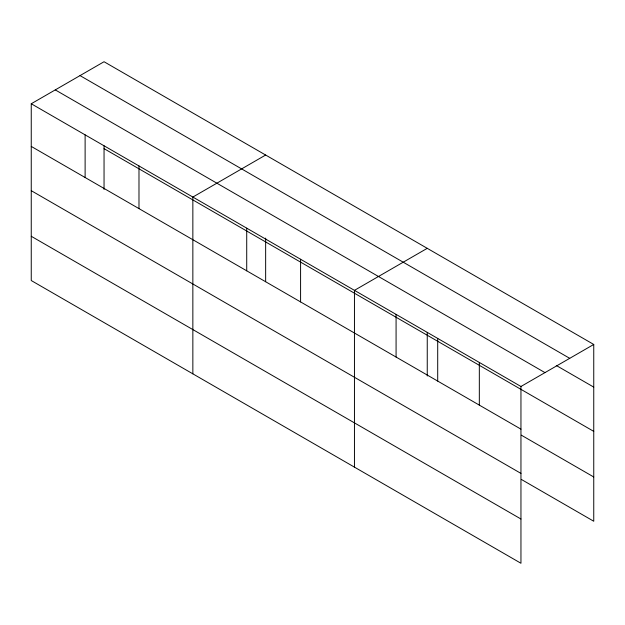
<?xml version="1.0" encoding="UTF-8"?>
<svg xmlns="http://www.w3.org/2000/svg" width="625" height="625" viewBox="0 0 625 625"><rect width="100%" height="100%" fill="white"/><g stroke="black" fill="none" stroke-linecap="round" stroke-linejoin="round"><path stroke-width="0.94" d="M104.047 189.398L104.047 145.766M31.25 103.758L520.953 386.484L520.953 563.266L31.25 280.539L31.25 103.758L104.047 61.734L593.75 344.461L593.75 521.242L521.32 479.422M265.648 155.031L192.852 197.062L192.852 373.844M427.25 248.328L354.453 290.359L354.453 467.141M520.953 386.484L593.75 344.461M80.023 75.602L569.727 358.328M556.289 365.484L593.75 387.117M55.273 89.891L544.977 372.617M104.047 148.648L593.75 431.375M31.25 146.414L520.953 429.148M521.32 435.164L593.75 476.977M31.25 190.68L520.953 473.406M31.25 236.281L520.953 519.008M479.328 362.453L479.328 405.109M437.703 338.422L437.703 381.078M427.25 332.359L427.25 376M396.078 314.391L396.078 357.047M300.586 259.258L300.586 301.914M265.648 238.102L265.648 281.727M246.719 228.164L246.719 270.82M138.984 165.961L138.984 208.617M85.117 134.859L85.117 177.516"/></g></svg>
